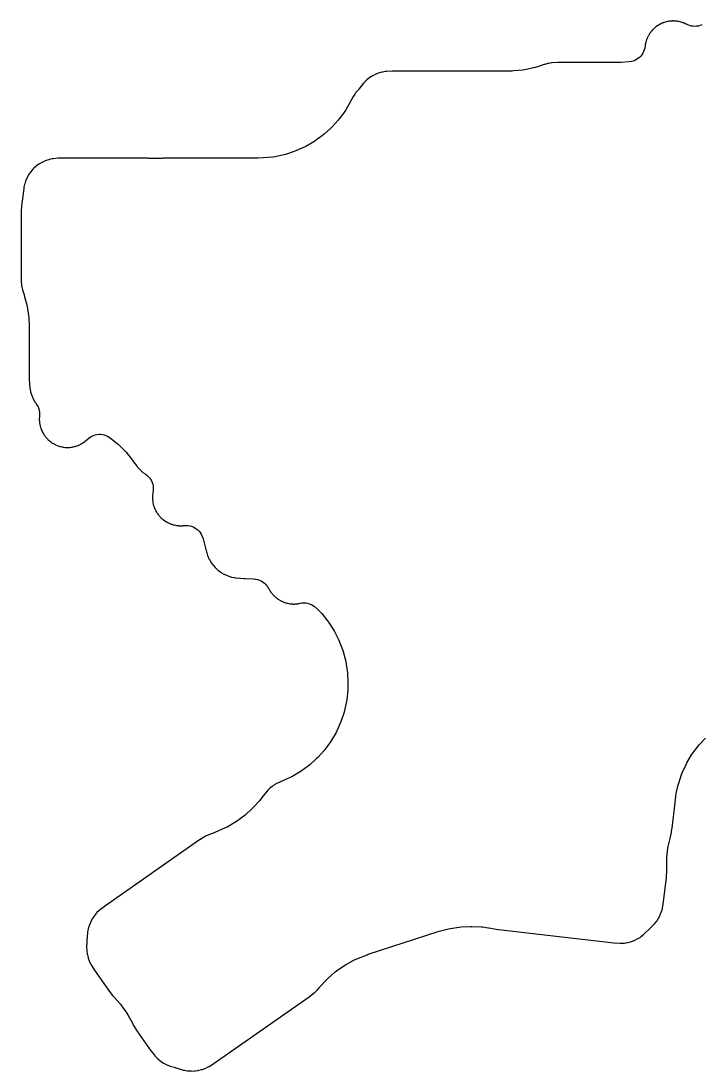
# Model space of a CAD drawing. Header units: metres. Extents: x -49 to 107, y -105 to 16.
# Drawn here: x -49.4 to 28.8, y -104.9 to 15.8 of the extents above; entities that cross this region are included whole.
import ezdxf

# ---------------------------------------------------------------- set-up
doc = ezdxf.new("R2010")
doc.units = ezdxf.units.M

msp = doc.modelspace()

# ---------------------------------------------------------------- linework, layer by layer
for p, q in [((24.9768, 15.7176), (24.8228, 15.6849)), ((25.0281, 15.7271), (24.9768, 15.7176)), ((25.1058, 15.7394), (25.0281, 15.7271)), ((25.1575, 15.7463), (25.1058, 15.7394)), ((25.3135, 15.7626), (25.1575, 15.7463)), ((25.3659, 15.7668), (25.3135, 15.7626)), ((25.444, 15.7709), (25.3659, 15.7668)), ((25.4965, 15.7722), (25.444, 15.7709)), ((25.6535, 15.7722), (25.4965, 15.7722)), ((25.706, 15.7709), (25.6535, 15.7722)), ((25.7841, 15.7668), (25.706, 15.7709)), ((25.8365, 15.7626), (25.7841, 15.7668)), ((25.9925, 15.7463), (25.8365, 15.7626)), ((26.0442, 15.7394), (25.9925, 15.7463)), ((26.1217, 15.7272), (26.0442, 15.7394)), ((26.1734, 15.7176), (26.1217, 15.7272)), ((26.3272, 15.6849), (26.1734, 15.7176)), ((22.9941, 14.4972), (22.9019, 14.3703)), ((23.0257, 14.5385), (22.9941, 14.4972)), ((23.0753, 14.5997), (23.0257, 14.5385)), ((23.1093, 14.6395), (23.0753, 14.5997)), ((23.2146, 14.7564), (23.1093, 14.6395)), ((23.2503, 14.7941), (23.2146, 14.7564)), ((23.3061, 14.8498), (23.2503, 14.7941)), ((23.3439, 14.8857), (23.3061, 14.8498)), ((23.4606, 14.9908), (23.3439, 14.8857)), ((23.4998, 15.0243), (23.4606, 14.9908)), ((23.5613, 15.0741), (23.4998, 15.0243)), ((23.6025, 15.1057), (23.5613, 15.0741)), ((23.7296, 15.1981), (23.6025, 15.1057)), ((23.7733, 15.2281), (23.7296, 15.1981)), ((23.8389, 15.2707), (23.7733, 15.2281)), ((23.8835, 15.298), (23.8389, 15.2707)), ((24.0193, 15.3764), (23.8835, 15.298)), ((24.0652, 15.4014), (24.0193, 15.3764)), ((24.1353, 15.4371), (24.0652, 15.4014)), ((24.1824, 15.4596), (24.1353, 15.4371)), ((24.3259, 15.5234), (24.1824, 15.4596)), ((24.3745, 15.5436), (24.3259, 15.5234)), ((24.4478, 15.5717), (24.3745, 15.5436)), ((24.4971, 15.5891), (24.4478, 15.5717)), ((24.6461, 15.6375), (24.4971, 15.5891)), ((24.6961, 15.6524), (24.6461, 15.6375)), ((24.7724, 15.6728), (24.6961, 15.6524)), ((24.8228, 15.6849), (24.7724, 15.6728)), ((26.3778, 15.6728), (26.3272, 15.6849)), ((26.4538, 15.6524), (26.3778, 15.6728)), ((26.5042, 15.6375), (26.4538, 15.6524)), ((26.6527, 15.5892), (26.5042, 15.6375)), ((26.7024, 15.5716), (26.6527, 15.5892)), ((26.7753, 15.5436), (26.7024, 15.5716)), ((26.8238, 15.5235), (26.7753, 15.5436)), ((26.9677, 15.4595), (26.8238, 15.5235)), ((27.0146, 15.4371), (26.9677, 15.4595)), ((27.0847, 15.4014), (27.0146, 15.4371)), ((27.1029, 15.3915), (27.0847, 15.4014)), ((27.2437, 15.3221), (27.1029, 15.3915)), ((27.4392, 15.2471), (27.2437, 15.3221)), ((27.6414, 15.1929), (27.4392, 15.2471)), ((27.8482, 15.1602), (27.6414, 15.1929)), ((28.0572, 15.1492), (27.8482, 15.1602)), ((28.2663, 15.1602), (28.0572, 15.1492)), ((28.4731, 15.1929), (28.2663, 15.1602)), ((28.6753, 15.2471), (28.4731, 15.1929)), ((28.8707, 15.3222), (28.6753, 15.2471)), ((22.4272, 13.3278), (22.415, 13.2769)), ((22.4474, 13.4032), (22.4272, 13.3278)), ((22.4625, 13.4541), (22.4474, 13.4032)), ((22.5109, 13.603), (22.4625, 13.4541)), ((22.5285, 13.6527), (22.5109, 13.603)), ((22.5565, 13.7255), (22.5285, 13.6527)), ((22.5766, 13.7742), (22.5565, 13.7255)), ((22.6405, 13.9178), (22.5766, 13.7742)), ((22.6628, 13.9644), (22.6405, 13.9178)), ((22.6985, 14.0345), (22.6628, 13.9644)), ((22.7237, 14.0809), (22.6985, 14.0345)), ((22.8019, 14.2163), (22.7237, 14.0809)), ((22.8296, 14.2616), (22.8019, 14.2163)), ((22.872, 14.3268), (22.8296, 14.2616)), ((22.9019, 14.3703), (22.872, 14.3268)), ((22.0885, 12.0733), (21.9745, 11.8977)), ((22.1835, 12.2598), (22.0885, 12.0733)), ((22.2586, 12.4552), (22.1835, 12.2598)), ((22.3127, 12.6575), (22.2586, 12.4552)), ((22.3455, 12.8642), (22.3127, 12.6575)), ((22.3537, 12.9427), (22.3455, 12.8642)), ((22.3606, 12.9946), (22.3537, 12.9427)), ((22.3728, 13.072), (22.3606, 12.9946)), ((22.3824, 13.1236), (22.3728, 13.072)), ((22.415, 13.2769), (22.3824, 13.1236)), ((11.1712, 10.8829), (10.8216, 10.7893)), ((11.2735, 10.9047), (11.1712, 10.8829)), ((11.5819, 10.9535), (11.2735, 10.9047)), ((11.6859, 10.9645), (11.5819, 10.9535)), ((12.3378, 10.9986), (11.6859, 10.9645)), ((12.3904, 11), (12.3378, 10.9986)), ((19.425, 11), (12.3904, 11)), ((19.5819, 11.0062), (19.425, 11)), ((20.5134, 11.0795), (19.5819, 11.0062)), ((20.7723, 11.117), (20.5134, 11.0795)), ((20.9745, 11.1712), (20.7723, 11.117)), ((21.1699, 11.2462), (20.9745, 11.1712)), ((21.3564, 11.3412), (21.1699, 11.2462)), ((21.532, 11.4553), (21.3564, 11.3412)), ((21.6947, 11.587), (21.532, 11.4553)), ((21.8427, 11.735), (21.6947, 11.587)), ((21.9745, 11.8977), (21.8427, 11.735)), ((-8.57137, 9.6579), (-8.66689, 9.61537)), ((-8.27983, 9.76981), (-8.57137, 9.6579)), ((-8.18025, 9.80215), (-8.27983, 9.76981)), ((-7.8788, 9.88293), (-8.18025, 9.80215)), ((-7.77647, 9.90468), (-7.8788, 9.88293)), ((-7.46808, 9.95352), (-7.77647, 9.90468)), ((-7.36409, 9.96446), (-7.46808, 9.95352)), ((-6.71223, 9.99861), (-7.36409, 9.96446)), ((-6.65958, 10), (-6.71223, 9.99861)), ((6.51451, 10), (-6.65958, 10)), ((6.56686, 10.0007), (6.51451, 10)), ((7.09012, 10.0144), (6.56686, 10.0007)), ((7.24684, 10.0247), (7.09012, 10.0144)), ((8.31364, 10.1368), (7.24684, 10.0247)), ((8.52039, 10.1695), (8.31364, 10.1368)), ((9.5441, 10.3871), (8.52039, 10.1695)), ((9.74631, 10.4413), (9.5441, 10.3871)), ((10.7714, 10.7744), (9.74631, 10.4413)), ((10.8216, 10.7893), (10.7714, 10.7744)), ((-9.99335, 8.62474), (-10.5563, 7.92958)), ((-9.9232, 8.70265), (-9.99335, 8.62474)), ((-9.70256, 8.92329), (-9.9232, 8.70265)), ((-9.62491, 8.99323), (-9.70256, 8.92329)), ((-9.38216, 9.18979), (-9.62491, 8.99323)), ((-9.29756, 9.25125), (-9.38216, 9.18979)), ((-9.03581, 9.42122), (-9.29756, 9.25125)), ((-8.94502, 9.47365), (-9.03581, 9.42122)), ((-8.66689, 9.61537), (-8.94502, 9.47365)), ((-11.0512, 7.29767), (-11.2214, 7.0356)), ((-10.9899, 7.38208), (-11.0512, 7.29767)), ((-10.6912, 7.75084), (-10.9899, 7.38208)), ((-10.6274, 7.83405), (-10.6912, 7.75084)), ((-10.5879, 7.88834), (-10.6274, 7.83405)), ((-10.5563, 7.92958), (-10.5879, 7.88834)), ((-11.5, 6.50671), (-12.0495, 5.55505)), ((-11.4501, 6.59869), (-11.5, 6.50671)), ((-11.2736, 6.94516), (-11.4501, 6.59869)), ((-11.2214, 7.0356), (-11.2736, 6.94516)), ((-12.1635, 5.37944), (-12.7786, 4.53285)), ((-12.0495, 5.55505), (-12.1635, 5.37944)), ((-12.9104, 4.37019), (-13.6106, 3.59256)), ((-12.7786, 4.53285), (-12.9104, 4.37019)), ((-14.699, 2.6125), (-15.5455, 1.99753)), ((-14.5363, 2.74428), (-14.699, 2.6125)), ((-13.7586, 3.44455), (-14.5363, 2.74428)), ((-13.6106, 3.59256), (-13.7586, 3.44455)), ((-16.8139, 1.26526), (-17.7699, 0.8396)), ((-16.6273, 1.36029), (-16.8139, 1.26526)), ((-15.7211, 1.88351), (-16.6273, 1.36029)), ((-15.5455, 1.99753), (-15.7211, 1.88351)), ((-44.6678, 0), (-44.6947, -0.00035)), ((-35.332, 0), (-44.6678, 0)), ((-35.3052, -0.00035), (-35.332, 0)), ((-32.4677, 0), (-32.4947, -0.00035)), ((-22.2445, 0), (-32.4677, 0)), ((-22.0876, 0.00616), (-22.2445, 0)), ((-20.4195, 0.13744), (-22.0876, 0.00616)), ((-20.1606, 0.17497), (-20.4195, 0.13744)), ((-19.1627, 0.38707), (-20.1606, 0.17497)), ((-18.9605, 0.44125), (-19.1627, 0.38707)), ((-17.9654, 0.76459), (-18.9605, 0.44125)), ((-17.7699, 0.8396), (-17.9654, 0.76459)), ((-47.8649, -1.16125), (-47.9388, -1.2352)), ((-47.6329, -0.95236), (-47.8649, -1.16125)), ((-47.5516, -0.88654), (-47.6329, -0.95236)), ((-47.299, -0.70302), (-47.5516, -0.88654)), ((-47.2113, -0.64607), (-47.299, -0.70302)), ((-46.9409, -0.48993), (-47.2113, -0.64607)), ((-46.8475, -0.44235), (-46.9409, -0.48993)), ((-46.5625, -0.31548), (-46.8475, -0.44235)), ((-46.4649, -0.278), (-46.5625, -0.31548)), ((-46.1679, -0.18147), (-46.4649, -0.278)), ((-46.0669, -0.1544), (-46.1679, -0.18147)), ((-45.7611, -0.0894), (-46.0669, -0.1544)), ((-45.6582, -0.0731), (-45.7611, -0.0894)), ((-45.0955, -0.01395), (-45.6582, -0.0731)), ((-45.0169, -0.00879), (-45.0955, -0.01395)), ((-44.6947, -0.00035), (-45.0169, -0.00879)), ((-34.8095, -0.01334), (-35.3052, -0.00035)), ((-34.7827, -0.01439), (-34.8095, -0.01334)), ((-34.6581, -0.0209), (-34.7827, -0.01439)), ((-34.606, -0.02295), (-34.6581, -0.0209)), ((-34.0308, -0.03801), (-34.606, -0.02295)), ((-33.9784, -0.0387), (-34.0308, -0.03801)), ((-33.8219, -0.0387), (-33.9784, -0.0387)), ((-33.7696, -0.03801), (-33.8219, -0.0387)), ((-33.1941, -0.02295), (-33.7696, -0.03801)), ((-33.1416, -0.02089), (-33.1941, -0.02295)), ((-33.0176, -0.01439), (-33.1416, -0.02089)), ((-32.9909, -0.01334), (-33.0176, -0.01439)), ((-32.4947, -0.00035), (-32.9909, -0.01334)), ((-48.6577, -2.25262), (-48.7846, -2.53766)), ((-48.6101, -2.15923), (-48.6577, -2.25262)), ((-48.454, -1.88885), (-48.6101, -2.15923)), ((-48.3971, -1.80116), (-48.454, -1.88885)), ((-48.2135, -1.54851), (-48.3971, -1.80116)), ((-48.1478, -1.46738), (-48.2135, -1.54851)), ((-47.9388, -1.2352), (-48.1478, -1.46738)), ((-49.0269, -3.44203), (-49.0656, -3.80952)), ((-49.0106, -3.33905), (-49.0269, -3.44203)), ((-48.9456, -3.03317), (-49.0106, -3.33905)), ((-48.9186, -2.93228), (-48.9456, -3.03317)), ((-48.8222, -2.6355), (-48.9186, -2.93228)), ((-48.7846, -2.53766), (-48.8222, -2.6355)), ((-49.1237, -4.27162), (-49.2285, -4.99472)), ((-49.114, -4.19377), (-49.1237, -4.27162)), ((-49.0976, -4.03854), (-49.114, -4.19377)), ((-49.0908, -3.98642), (-49.0976, -4.03854)), ((-49.0792, -3.9133), (-49.0908, -3.98642)), ((-49.0656, -3.80952), (-49.0792, -3.9133)), ((-49.3359, -5.99693), (-49.341, -6.07507)), ((-49.2407, -5.0916), (-49.3359, -5.99693)), ((-49.2318, -5.02417), (-49.2407, -5.0916)), ((-49.2285, -4.99472), (-49.2318, -5.02417)), ((-49.3496, -6.40552), (-49.35, -6.43227)), ((-49.35, -6.43227), (-49.35, -13.6674)), ((-49.341, -6.07507), (-49.3496, -6.40552)), ((-49.35, -13.6674), (-49.3496, -13.6944)), ((-49.3496, -13.6944), (-49.341, -14.0234)), ((-49.341, -14.0234), (-49.3359, -14.1021)), ((-49.3359, -14.1021), (-49.2764, -14.6679)), ((-49.2764, -14.6679), (-49.26, -14.7716)), ((-49.26, -14.7716), (-49.1952, -15.0766)), ((-49.1952, -15.0766), (-49.1681, -15.1778)), ((-49.1681, -15.1778), (-49.0035, -15.6844)), ((-49.0035, -15.6844), (-48.9737, -15.7848)), ((-48.9737, -15.7848), (-48.6893, -16.8461)), ((-48.6893, -16.8461), (-48.6458, -17.0509)), ((-48.6458, -17.0509), (-48.4821, -18.0846)), ((-48.4821, -18.0846), (-48.4602, -18.2928)), ((-48.4602, -18.2928), (-48.4027, -19.3899)), ((-48.4027, -19.3899), (-48.4, -19.4946)), ((-48.4, -19.4946), (-48.4, -25.4678)), ((-48.4, -25.4678), (-48.3996, -25.4947)), ((-48.3996, -25.4947), (-48.3912, -25.8169)), ((-48.3912, -25.8169), (-48.386, -25.8955)), ((-48.386, -25.8955), (-48.3269, -26.4582)), ((-48.3269, -26.4582), (-48.3106, -26.5611)), ((-48.3106, -26.5611), (-48.2456, -26.8669)), ((-48.2456, -26.8669), (-48.2185, -26.9679)), ((-48.2185, -26.9679), (-48.122, -27.2649)), ((-48.122, -27.2649), (-48.0845, -27.3625)), ((-48.0845, -27.3625), (-47.9576, -27.6475)), ((-47.9576, -27.6475), (-47.91, -27.7409)), ((-47.91, -27.7409), (-47.7539, -28.0113)), ((-47.7539, -28.0113), (-47.697, -28.099)), ((-47.697, -28.099), (-47.5965, -28.2373)), ((-47.5965, -28.2373), (-47.4824, -28.4129)), ((-47.4824, -28.4129), (-47.3874, -28.5994)), ((-47.3874, -28.5994), (-47.3123, -28.7948)), ((-47.3123, -28.7948), (-47.2582, -28.9971)), ((-47.2582, -28.9971), (-47.2254, -29.2038)), ((-47.2459, -29.869), (-47.2473, -29.9215)), ((-47.2473, -29.9215), (-47.2473, -30.0785)), ((-47.2473, -30.0785), (-47.2459, -30.131)), ((-47.2418, -29.7907), (-47.2459, -29.869)), ((-47.2459, -30.131), (-47.2418, -30.2095)), ((-47.2377, -29.7388), (-47.2418, -29.7907)), ((-47.2254, -29.622), (-47.2377, -29.7388)), ((-47.2254, -29.2038), (-47.2144, -29.4129)), ((-47.2144, -29.4129), (-47.2254, -29.622)), ((-47.2418, -30.2095), (-47.2377, -30.2614)), ((-47.2377, -30.2614), (-47.2213, -30.4174)), ((-47.2213, -30.4174), (-47.2144, -30.4696)), ((-47.2144, -30.4696), (-47.2021, -30.5469)), ((-47.2021, -30.5469), (-47.1926, -30.5985)), ((-47.1926, -30.5985), (-47.16, -30.7518)), ((-47.16, -30.7518), (-47.1477, -30.803)), ((-47.1477, -30.803), (-47.1275, -30.8785)), ((-47.1275, -30.8785), (-47.1125, -30.9288)), ((-47.1125, -30.9288), (-47.0642, -31.0778)), ((-47.0642, -31.0778), (-47.0464, -31.1278)), ((-47.0464, -31.1278), (-47.0185, -31.2007)), ((-47.0185, -31.2007), (-46.9984, -31.2491)), ((-46.9984, -31.2491), (-46.9347, -31.3923)), ((-46.9347, -31.3923), (-46.9121, -31.4397)), ((-46.9121, -31.4397), (-46.8763, -31.5098)), ((-46.8763, -31.5098), (-46.8515, -31.5555)), ((-46.8515, -31.5555), (-46.773, -31.6915)), ((-46.773, -31.6915), (-46.7455, -31.7364)), ((-46.7455, -31.7364), (-46.7029, -31.802)), ((-46.7029, -31.802), (-46.6731, -31.8453)), ((-46.6731, -31.8453), (-46.5809, -31.9722)), ((-46.5809, -31.9722), (-46.5492, -32.0135)), ((-46.5492, -32.0135), (-46.4997, -32.0747)), ((-46.4997, -32.0747), (-46.4658, -32.1144)), ((-46.4658, -32.1144), (-46.3605, -32.2314)), ((-46.3605, -32.2314), (-46.3248, -32.269)), ((-46.3248, -32.269), (-46.269, -32.3248)), ((-46.269, -32.3248), (-46.2314, -32.3605)), ((-46.2314, -32.3605), (-46.1144, -32.4658)), ((-46.1144, -32.4658), (-46.0747, -32.4997)), ((-46.0747, -32.4997), (-46.0135, -32.5492)), ((-46.0135, -32.5492), (-45.9722, -32.5809)), ((-45.9722, -32.5809), (-45.8453, -32.6731)), ((-42.1548, -32.6732), (-42.028, -32.5811)), ((-42.028, -32.5811), (-41.9864, -32.5491)), ((-41.9864, -32.5491), (-41.9253, -32.4997)), ((-41.9253, -32.4997), (-41.8856, -32.4658)), ((-41.8856, -32.4658), (-41.7686, -32.3605)), ((-41.7686, -32.3605), (-41.731, -32.3248)), ((-41.731, -32.3248), (-41.7258, -32.3196)), ((-41.7258, -32.3196), (-41.7204, -32.3147)), ((-41.7204, -32.3147), (-41.7119, -32.3066)), ((-41.7119, -32.3066), (-41.7117, -32.3069)), ((-41.7117, -32.3069), (-41.5702, -32.1795)), ((-41.5702, -32.1795), (-41.4009, -32.0565)), ((-41.4009, -32.0565), (-41.2196, -31.9518)), ((-41.2196, -31.9518), (-41.0283, -31.8667)), ((-41.0283, -31.8667), (-40.8292, -31.802)), ((-40.8292, -31.802), (-40.6245, -31.7584)), ((-40.6245, -31.7584), (-40.4163, -31.7366)), ((-40.4163, -31.7366), (-40.2069, -31.7366)), ((-40.2069, -31.7366), (-39.9987, -31.7584)), ((-39.9987, -31.7584), (-39.794, -31.802)), ((-39.794, -31.802), (-39.5949, -31.8667)), ((-39.5949, -31.8667), (-39.4036, -31.9518)), ((-39.4036, -31.9518), (-39.2223, -32.0565)), ((-39.2223, -32.0565), (-39.053, -32.1795)), ((-39.053, -32.1795), (-38.3221, -32.7713)), ((-45.8453, -32.6731), (-45.8018, -32.703)), ((-45.8018, -32.703), (-45.7364, -32.7455)), ((-45.7364, -32.7455), (-45.6915, -32.773)), ((-45.6915, -32.773), (-45.5555, -32.8515)), ((-45.5555, -32.8515), (-45.5098, -32.8763)), ((-45.5098, -32.8763), (-45.4397, -32.9121)), ((-45.4397, -32.9121), (-45.3923, -32.9347)), ((-45.3923, -32.9347), (-45.2491, -32.9984)), ((-45.2491, -32.9984), (-45.2007, -33.0185)), ((-45.2007, -33.0185), (-45.1278, -33.0464)), ((-45.1278, -33.0464), (-45.0778, -33.0642)), ((-45.0778, -33.0642), (-44.9288, -33.1125)), ((-44.9288, -33.1125), (-44.8785, -33.1275)), ((-44.8785, -33.1275), (-44.803, -33.1477)), ((-44.803, -33.1477), (-44.7518, -33.16)), ((-44.7518, -33.16), (-44.5985, -33.1926)), ((-44.5985, -33.1926), (-44.5469, -33.2021)), ((-44.5469, -33.2021), (-44.4696, -33.2144)), ((-44.4696, -33.2144), (-44.4174, -33.2213)), ((-44.4174, -33.2213), (-44.2614, -33.2377)), ((-44.2614, -33.2377), (-44.2093, -33.2418)), ((-44.2093, -33.2418), (-44.131, -33.2459)), ((-44.131, -33.2459), (-44.0785, -33.2473)), ((-44.0785, -33.2473), (-43.9215, -33.2473)), ((-43.9215, -33.2473), (-43.869, -33.2459)), ((-43.869, -33.2459), (-43.7907, -33.2418)), ((-43.7907, -33.2418), (-43.7385, -33.2377)), ((-43.7385, -33.2377), (-43.5824, -33.2212)), ((-43.5824, -33.2212), (-43.5306, -33.2144)), ((-43.5306, -33.2144), (-43.4531, -33.2021)), ((-43.4531, -33.2021), (-43.4015, -33.1926)), ((-43.4015, -33.1926), (-43.2482, -33.16)), ((-43.2482, -33.16), (-43.197, -33.1477)), ((-43.197, -33.1477), (-43.1215, -33.1275)), ((-43.1215, -33.1275), (-43.0711, -33.1125)), ((-43.0711, -33.1125), (-42.9222, -33.0642)), ((-42.9222, -33.0642), (-42.8721, -33.0464)), ((-42.8721, -33.0464), (-42.7995, -33.0185)), ((-42.7995, -33.0185), (-42.7508, -32.9984)), ((-42.7508, -32.9984), (-42.6072, -32.9344)), ((-42.6072, -32.9344), (-42.5606, -32.9122)), ((-42.5606, -32.9122), (-42.4902, -32.8763)), ((-42.4902, -32.8763), (-42.4443, -32.8514)), ((-42.4443, -32.8514), (-42.3085, -32.773)), ((-42.3085, -32.773), (-42.2639, -32.7457)), ((-42.2639, -32.7457), (-42.198, -32.7029)), ((-42.198, -32.7029), (-42.1548, -32.6732)), ((-38.3221, -32.7713), (-38.1665, -32.9114)), ((-38.1665, -32.9114), (-37.4265, -33.6514)), ((-37.4265, -33.6514), (-37.2865, -33.8069)), ((-37.2865, -33.8069), (-36.5953, -34.6604)), ((-36.5953, -34.6604), (-36.5315, -34.7435)), ((-36.5315, -34.7435), (-36.0164, -35.4524)), ((-36.0164, -35.4524), (-35.9505, -35.5338)), ((-35.9505, -35.5338), (-35.7418, -35.7656)), ((-35.7418, -35.7656), (-35.6677, -35.8397)), ((-35.6677, -35.8397), (-35.4355, -36.0487)), ((-35.4355, -36.0487), (-35.3543, -36.1145)), ((-35.3543, -36.1145), (-35.1019, -36.2978)), ((-35.1019, -36.2978), (-35.0629, -36.3232)), ((-35.0629, -36.3232), (-34.8935, -36.4462)), ((-34.8935, -36.4462), (-34.7379, -36.5863)), ((-34.7379, -36.5863), (-34.5978, -36.7418)), ((-34.5978, -36.7418), (-34.4748, -36.9112)), ((-34.4748, -36.9112), (-34.3701, -37.0925)), ((-34.3701, -37.0925), (-34.2849, -37.2837)), ((-34.2849, -37.2837), (-34.2202, -37.4828)), ((-34.2212, -38.5824), (-34.2377, -38.7385)), ((-34.2144, -38.5306), (-34.2212, -38.5824)), ((-34.2202, -37.4828), (-34.1767, -37.6876)), ((-34.2021, -38.4531), (-34.2144, -38.5306)), ((-34.1878, -38.3757), (-34.2021, -38.4531)), ((-34.1766, -38.3133), (-34.1882, -38.3757)), ((-34.1882, -38.3757), (-34.1878, -38.3757)), ((-34.1767, -37.6876), (-34.1548, -37.8958)), ((-34.1548, -38.1051), (-34.1766, -38.3133)), ((-34.1548, -37.8958), (-34.1548, -38.1051)), ((-34.2459, -38.869), (-34.2473, -38.9215)), ((-34.2473, -38.9215), (-34.2473, -39.0785)), ((-34.2473, -39.0785), (-34.2459, -39.131)), ((-34.2418, -38.7907), (-34.2459, -38.869)), ((-34.2459, -39.131), (-34.2418, -39.2095)), ((-34.2377, -38.7385), (-34.2418, -38.7907)), ((-34.2418, -39.2095), (-34.2377, -39.2614)), ((-34.2377, -39.2614), (-34.2213, -39.4174)), ((-34.2213, -39.4174), (-34.2144, -39.4696)), ((-34.2144, -39.4696), (-34.2021, -39.5469)), ((-34.2021, -39.5469), (-34.1926, -39.5985)), ((-34.1926, -39.5985), (-34.16, -39.7518)), ((-34.16, -39.7518), (-34.1477, -39.803)), ((-34.1477, -39.803), (-34.1275, -39.8785)), ((-34.1275, -39.8785), (-34.1125, -39.9288)), ((-34.1125, -39.9288), (-34.0642, -40.0778)), ((-34.0642, -40.0778), (-34.0464, -40.1278)), ((-34.0464, -40.1278), (-34.0185, -40.2007)), ((-34.0185, -40.2007), (-33.9984, -40.2491)), ((-33.9984, -40.2491), (-33.9347, -40.3923)), ((-33.9347, -40.3923), (-33.9121, -40.4397)), ((-33.9121, -40.4397), (-33.8763, -40.5098)), ((-33.8763, -40.5098), (-33.8515, -40.5555)), ((-33.8515, -40.5555), (-33.773, -40.6915)), ((-33.773, -40.6915), (-33.7455, -40.7364)), ((-33.7455, -40.7364), (-33.703, -40.8018)), ((-33.703, -40.8018), (-33.6731, -40.8453)), ((-33.6731, -40.8453), (-33.5809, -40.9722)), ((-33.5809, -40.9722), (-33.5492, -41.0135)), ((-33.5492, -41.0135), (-33.4997, -41.0747)), ((-33.4997, -41.0747), (-33.4658, -41.1144)), ((-33.4658, -41.1144), (-33.3605, -41.2314)), ((-33.3605, -41.2314), (-33.3248, -41.269)), ((-33.3248, -41.269), (-33.269, -41.3248)), ((-33.269, -41.3248), (-33.2314, -41.3605)), ((-33.2314, -41.3605), (-33.1144, -41.4658)), ((-33.1144, -41.4658), (-33.0747, -41.4997)), ((-33.0747, -41.4997), (-33.0135, -41.5492)), ((-33.0135, -41.5492), (-32.9722, -41.5809)), ((-32.9722, -41.5809), (-32.8453, -41.6731)), ((-32.8453, -41.6731), (-32.8018, -41.703)), ((-32.8018, -41.703), (-32.7364, -41.7455)), ((-32.7364, -41.7455), (-32.6915, -41.773)), ((-32.6915, -41.773), (-32.5555, -41.8515)), ((-32.5555, -41.8515), (-32.5098, -41.8763)), ((-32.5098, -41.8763), (-32.4397, -41.9121)), ((-32.4397, -41.9121), (-32.3923, -41.9347)), ((-32.3923, -41.9347), (-32.2491, -41.9984)), ((-32.2491, -41.9984), (-32.2007, -42.0185)), ((-32.2007, -42.0185), (-32.1278, -42.0464)), ((-32.1278, -42.0464), (-32.0778, -42.0642)), ((-32.0778, -42.0642), (-31.9288, -42.1125)), ((-31.9288, -42.1125), (-31.8785, -42.1275)), ((-31.8785, -42.1275), (-31.803, -42.1477)), ((-31.803, -42.1477), (-31.7518, -42.16)), ((-31.7518, -42.16), (-31.5985, -42.1926)), ((-31.5985, -42.1926), (-31.5469, -42.2021)), ((-31.5469, -42.2021), (-31.4696, -42.2144)), ((-31.4696, -42.2144), (-31.4174, -42.2213)), ((-31.4174, -42.2213), (-31.2614, -42.2377)), ((-31.2614, -42.2377), (-31.2093, -42.2418)), ((-31.2093, -42.2418), (-31.131, -42.2459)), ((-30.869, -42.2459), (-30.7907, -42.2418)), ((-30.7907, -42.2418), (-30.739, -42.2377)), ((-30.739, -42.2377), (-30.5946, -42.2225)), ((-30.5946, -42.2225), (-30.3856, -42.2116)), ((-30.3856, -42.2116), (-30.1765, -42.2225)), ((-30.1765, -42.2225), (-29.9697, -42.2553)), ((-31.131, -42.2459), (-31.0785, -42.2473)), ((-31.0785, -42.2473), (-30.9215, -42.2473)), ((-30.9215, -42.2473), (-30.869, -42.2459)), ((-29.9697, -42.2553), (-29.7675, -42.3094)), ((-29.7675, -42.3094), (-29.5721, -42.3845)), ((-29.5721, -42.3845), (-29.3855, -42.4795)), ((-29.3855, -42.4795), (-29.21, -42.5935)), ((-29.21, -42.5935), (-29.0473, -42.7253)), ((-29.0473, -42.7253), (-28.8992, -42.8733)), ((-28.8992, -42.8733), (-28.7675, -43.036)), ((-28.7675, -43.036), (-28.6535, -43.2115)), ((-28.6535, -43.2115), (-28.5184, -43.4947)), ((-28.5184, -43.4947), (-28.4915, -43.5649)), ((-28.4915, -43.5649), (-28.4267, -43.7641)), ((-28.4267, -43.7641), (-28.1421, -44.8261)), ((-28.1421, -44.8261), (-28.1176, -44.928)), ((-28.1176, -44.928), (-28.0457, -45.2666)), ((-28.0457, -45.2666), (-28.0185, -45.3679)), ((-28.0185, -45.3679), (-27.922, -45.6648)), ((-27.922, -45.6648), (-27.8845, -45.7626)), ((-27.8845, -45.7626), (-27.7576, -46.0475)), ((-27.7576, -46.0475), (-27.7101, -46.1409)), ((-27.7101, -46.1409), (-27.5539, -46.4113)), ((-27.5539, -46.4113), (-27.497, -46.499)), ((-27.497, -46.499), (-27.3135, -46.7516)), ((-27.3135, -46.7516), (-27.2476, -46.8329)), ((-27.2476, -46.8329), (-27.0387, -47.0648)), ((-27.0387, -47.0648), (-26.9648, -47.1388)), ((-26.9648, -47.1388), (-26.7326, -47.3478)), ((-26.7326, -47.3478), (-26.6515, -47.4135)), ((-26.6515, -47.4135), (-26.3988, -47.5971)), ((-26.3988, -47.5971), (-26.3111, -47.654)), ((-26.3111, -47.654), (-26.0408, -47.8101)), ((-26.0408, -47.8101), (-25.9474, -47.8577)), ((-25.9474, -47.8577), (-25.6623, -47.9846)), ((-25.6623, -47.9846), (-25.5645, -48.0222)), ((-25.5645, -48.0222), (-25.2677, -48.1186)), ((-25.2677, -48.1186), (-25.1668, -48.1456)), ((-25.1668, -48.1456), (-24.8608, -48.2106)), ((-24.8608, -48.2106), (-24.7578, -48.227)), ((-24.7578, -48.227), (-24.1954, -48.2861)), ((-24.1954, -48.2861), (-24.1174, -48.2912)), ((-24.1174, -48.2912), (-23.729, -48.3014)), ((-23.729, -48.3014), (-23.5991, -48.309)), ((-23.5991, -48.309), (-23.5851, -48.3103)), ((-23.5851, -48.3103), (-22.632, -48.3602)), ((-22.632, -48.3602), (-22.4233, -48.3822)), ((-22.4233, -48.3822), (-22.3715, -48.3904)), ((-22.3715, -48.3904), (-22.1668, -48.434)), ((-22.1668, -48.434), (-21.9677, -48.4987)), ((-21.9677, -48.4987), (-21.7765, -48.5839)), ((-21.7765, -48.5839), (-21.5952, -48.6886)), ((-21.5952, -48.6886), (-21.4259, -48.8117)), ((-21.4259, -48.8117), (-21.2703, -48.9519)), ((-21.2703, -48.9519), (-21.1303, -49.1075)), ((-21.1303, -49.1075), (-21.0073, -49.2769)), ((-21.0073, -49.2769), (-20.9029, -49.4577)), ((-20.9029, -49.4577), (-20.8764, -49.5096)), ((-20.8764, -49.5096), (-20.8515, -49.5555)), ((-20.8515, -49.5555), (-20.773, -49.6915)), ((-20.773, -49.6915), (-20.7455, -49.7364)), ((-20.7455, -49.7364), (-20.703, -49.8018)), ((-20.703, -49.8018), (-20.6731, -49.8453)), ((-20.6731, -49.8453), (-20.5809, -49.9722)), ((-20.5809, -49.9722), (-20.5492, -50.0135)), ((-20.5492, -50.0135), (-20.4997, -50.0747)), ((-20.4997, -50.0747), (-20.4658, -50.1144)), ((-20.4658, -50.1144), (-20.3605, -50.2314)), ((-20.3605, -50.2314), (-20.3248, -50.269)), ((-20.3248, -50.269), (-20.269, -50.3248)), ((-20.269, -50.3248), (-20.2314, -50.3605)), ((-20.2314, -50.3605), (-20.1144, -50.4658)), ((-20.1144, -50.4658), (-20.0747, -50.4997)), ((-20.0747, -50.4997), (-20.0135, -50.5492)), ((-20.0135, -50.5492), (-19.9722, -50.5809)), ((-19.9722, -50.5809), (-19.8453, -50.6731)), ((-19.8453, -50.6731), (-19.8018, -50.703)), ((-19.8018, -50.703), (-19.7364, -50.7455)), ((-19.7364, -50.7455), (-19.6915, -50.773)), ((-19.6915, -50.773), (-19.5554, -50.8516)), ((-19.5554, -50.8516), (-19.5098, -50.8763)), ((-19.5098, -50.8763), (-19.4397, -50.9121)), ((-19.4397, -50.9121), (-19.3923, -50.9347)), ((-19.3923, -50.9347), (-19.2491, -50.9984)), ((-19.2491, -50.9984), (-19.2007, -51.0185)), ((-19.2007, -51.0185), (-19.1278, -51.0464)), ((-19.1278, -51.0464), (-19.0778, -51.0642)), ((-19.0778, -51.0642), (-18.9288, -51.1125)), ((-18.9288, -51.1125), (-18.8785, -51.1275)), ((-18.8785, -51.1275), (-18.803, -51.1477)), ((-18.803, -51.1477), (-18.7518, -51.16)), ((-18.7518, -51.16), (-18.5985, -51.1926)), ((-18.5985, -51.1926), (-18.5469, -51.2021)), ((-18.5469, -51.2021), (-18.4696, -51.2144)), ((-18.4696, -51.2144), (-18.4174, -51.2213)), ((-18.4174, -51.2213), (-18.2614, -51.2377)), ((-18.2614, -51.2377), (-18.2093, -51.2418)), ((-18.2093, -51.2418), (-18.131, -51.2459)), ((-18.131, -51.2459), (-18.0785, -51.2473)), ((-18.0785, -51.2473), (-17.9215, -51.2473)), ((-17.9215, -51.2473), (-17.869, -51.2459)), ((-17.869, -51.2459), (-17.7907, -51.2418)), ((-17.7907, -51.2418), (-17.7385, -51.2377)), ((-17.7385, -51.2377), (-17.5824, -51.2212)), ((-17.5824, -51.2212), (-17.5306, -51.2144)), ((-17.5306, -51.2144), (-17.4531, -51.2021)), ((-17.4531, -51.2021), (-17.4012, -51.1925)), ((-17.4012, -51.1925), (-17.2598, -51.1625)), ((-17.2598, -51.1625), (-17.0531, -51.1297)), ((-17.0531, -51.1297), (-16.844, -51.1188)), ((-16.844, -51.1188), (-16.635, -51.1297)), ((-16.635, -51.1297), (-16.4282, -51.1625)), ((-16.4282, -51.1625), (-16.226, -51.2166)), ((-16.226, -51.2166), (-16.0305, -51.2917)), ((-16.0305, -51.2917), (-15.844, -51.3867)), ((-15.844, -51.3867), (-15.6684, -51.5007)), ((-15.6684, -51.5007), (-15.5058, -51.6324)), ((-15.5058, -51.6324), (-15.4298, -51.7045)), ((-15.4298, -51.7045), (-14.938, -52.1963)), ((-14.938, -52.1963), (-14.7979, -52.3519)), ((-14.7979, -52.3519), (-14.1394, -53.1651)), ((-14.1394, -53.1651), (-14.0163, -53.3345)), ((-14.0163, -53.3345), (-13.4464, -54.2121)), ((-13.4464, -54.2121), (-13.3418, -54.3934)), ((-13.3418, -54.3934), (-12.8667, -55.3258)), ((-12.8667, -55.3258), (-12.7815, -55.517)), ((-12.7815, -55.517), (-12.4066, -56.4938)), ((-12.4066, -56.4938), (-12.3419, -56.6929)), ((-12.3419, -56.6929), (-12.071, -57.7039)), ((-12.071, -57.7039), (-12.0275, -57.9087)), ((-12.0275, -57.9087), (-11.8638, -58.9421)), ((-11.8638, -58.9421), (-11.8419, -59.1503)), ((-11.8419, -59.1503), (-11.7858, -60.2215)), ((-11.7858, -60.2215), (-11.7837, -60.3784)), ((-11.8123, -61.1475), (-11.9272, -62.2406)), ((-11.8041, -61.0433), (-11.8123, -61.1475)), ((-11.7995, -60.9547), (-11.8041, -61.0433)), ((-11.7974, -60.9021), (-11.7995, -60.9547)), ((-11.7837, -60.3784), (-11.7974, -60.9021)), ((-11.96, -62.4473), (-12.1775, -63.4707)), ((-11.9272, -62.2406), (-11.96, -62.4473)), ((-12.2317, -63.6729), (-12.5551, -64.6683)), ((-12.1775, -63.4707), (-12.2317, -63.6729)), ((-12.6302, -64.8637), (-13.0558, -65.8197)), ((-12.5551, -64.6683), (-12.6302, -64.8637)), ((-13.1508, -66.0062), (-13.674, -66.9124)), ((-13.0558, -65.8197), (-13.1508, -66.0062)), ((-13.788, -67.0879), (-14.4031, -67.9345)), ((-13.674, -66.9124), (-13.788, -67.0879)), ((27.8068, -68.4257), (28.4306, -67.5857)), ((28.4306, -67.5857), (28.564, -67.4244)), ((28.564, -67.4244), (29.2723, -66.654)), ((-14.5349, -68.0972), (-15.2351, -68.8748)), ((-14.4031, -67.9345), (-14.5349, -68.0972)), ((27.1583, -69.501), (27.691, -68.6001)), ((27.691, -68.6001), (27.8068, -68.4257)), ((-16.3235, -69.8548), (-17.1702, -70.47)), ((-16.1608, -69.723), (-16.3235, -69.8548)), ((-15.3831, -69.0229), (-16.1608, -69.723)), ((-15.2351, -68.8748), (-15.3831, -69.0229)), ((26.6258, -70.6379), (27.0613, -69.6865)), ((27.0613, -69.6865), (27.1583, -69.501)), ((-18.4384, -71.2021), (-19.4422, -71.649)), ((-18.2519, -71.1071), (-18.4384, -71.2021)), ((-17.3457, -70.584), (-18.2519, -71.1071)), ((-17.1702, -70.47), (-17.3457, -70.584)), ((26.215, -71.8243), (26.5487, -70.8325)), ((26.5487, -70.8325), (26.6258, -70.6379)), ((-20.7454, -72.4125), (-20.823, -72.4824)), ((-20.5025, -72.2158), (-20.7454, -72.4125)), ((-20.4181, -72.1545), (-20.5025, -72.2158)), ((-20.1564, -71.9845), (-20.4181, -72.1545)), ((-20.0656, -71.9321), (-20.1564, -71.9845)), ((-19.7873, -71.7903), (-20.0656, -71.9321)), ((-19.6919, -71.7478), (-19.7873, -71.7903)), ((-19.5388, -71.689), (-19.6919, -71.7478)), ((-19.4422, -71.649), (-19.5388, -71.689)), ((25.9305, -73.0473), (26.1587, -72.026)), ((26.1587, -72.026), (26.215, -71.8243)), ((-21.5704, -73.3469), (-21.837, -73.7139)), ((-21.5384, -73.3053), (-21.5704, -73.3469)), ((-21.1139, -72.7811), (-21.5384, -73.3053)), ((-21.0438, -72.7032), (-21.1139, -72.7811)), ((-20.823, -72.4824), (-21.0438, -72.7032)), ((25.8272, -73.8454), (25.8956, -73.2537)), ((25.8956, -73.2537), (25.9305, -73.0473)), ((-22.817, -74.8022), (-23.5946, -75.5023)), ((-22.669, -74.6542), (-22.817, -74.8022)), ((-21.9688, -73.8765), (-22.669, -74.6542)), ((-21.837, -73.7139), (-21.9688, -73.8765)), ((25.4483, -77.0342), (25.7896, -74.0844)), ((25.7896, -74.0844), (25.8042, -73.9814)), ((25.8042, -73.9814), (25.8272, -73.8454)), ((-23.7573, -75.6341), (-24.604, -76.2492)), ((-23.5946, -75.5023), (-23.7573, -75.6341)), ((-25.8806, -76.984), (-27.0638, -77.4985)), ((-25.6781, -76.8819), (-25.8806, -76.984)), ((-24.7796, -76.3632), (-25.6781, -76.8819)), ((-24.604, -76.2492), (-24.7796, -76.3632)), ((25.332, -77.7305), (25.4408, -77.0869)), ((25.4408, -77.0869), (25.4483, -77.0342)), ((-28.8541, -78.3695), (-39.7644, -86.009)), ((-28.8105, -78.3407), (-28.8541, -78.3695)), ((-28.2565, -77.9945), (-28.8105, -78.3407)), ((-28.1653, -77.9439), (-28.2565, -77.9945)), ((-27.8843, -77.8069), (-28.1653, -77.9439)), ((-27.7884, -77.7662), (-27.8843, -77.8069)), ((-27.1772, -77.5437), (-27.7884, -77.7662)), ((-27.0638, -77.4985), (-27.1772, -77.5437)), ((25.0159, -79.1068), (25.2556, -78.0346)), ((25.2556, -78.0346), (25.2811, -77.9331)), ((25.2811, -77.9331), (25.3092, -77.8324)), ((25.3092, -77.8324), (25.332, -77.7305)), ((24.8607, -80.3526), (24.981, -79.3132)), ((24.981, -79.3132), (25.0159, -79.1068)), ((24.8361, -81.6605), (24.8476, -80.5616)), ((24.8476, -80.5616), (24.8607, -80.3526)), ((24.8, -82.6255), (24.841, -81.9741)), ((24.8377, -81.7652), (24.8361, -81.6605)), ((24.8421, -81.8692), (24.8377, -81.7652)), ((24.841, -81.9741), (24.8421, -81.8692)), ((24.4713, -85.4781), (24.7953, -82.6778)), ((24.7953, -82.6778), (24.8, -82.6255)), ((24.355, -86.174), (24.4639, -85.5302)), ((24.4639, -85.5302), (24.4713, -85.4781)), ((-40.6962, -86.8044), (-40.8968, -87.0435)), ((-40.6248, -86.7278), (-40.6962, -86.8044)), ((-40.4001, -86.5108), (-40.6248, -86.7278)), ((-40.3215, -86.4425), (-40.4001, -86.5108)), ((-39.8065, -86.0401), (-40.3215, -86.4425)), ((-39.7644, -86.009), (-39.8065, -86.0401)), ((24.0999, -86.9662), (24.2148, -86.6761)), ((24.2148, -86.6761), (24.2482, -86.577)), ((24.2482, -86.577), (24.3322, -86.2761)), ((24.3322, -86.2761), (24.355, -86.174)), ((-41.3791, -87.8462), (-41.496, -88.1355)), ((-41.3347, -87.7511), (-41.3791, -87.8462)), ((-41.1882, -87.4754), (-41.3347, -87.7511)), ((-41.1345, -87.386), (-41.1882, -87.4754)), ((-40.9597, -87.1269), (-41.1345, -87.386)), ((-40.8968, -87.0435), (-40.9597, -87.1269)), ((23.0145, -88.4217), (23.3533, -88.0899)), ((23.3533, -88.0899), (23.4244, -88.0126)), ((23.4244, -88.0126), (23.6234, -87.7721)), ((23.6234, -87.7721), (23.6857, -87.6882)), ((23.6857, -87.6882), (23.8585, -87.4281)), ((23.8585, -87.4281), (23.9117, -87.3382)), ((23.9117, -87.3382), (24.0564, -87.0613)), ((24.0564, -87.0613), (24.0999, -86.9662)), ((-41.7066, -89.0477), (-41.769, -89.9401)), ((-41.6938, -88.9439), (-41.7066, -89.0477)), ((-41.6396, -88.6366), (-41.6938, -88.9439)), ((-41.6161, -88.5348), (-41.6396, -88.6366)), ((-41.53, -88.2343), (-41.6161, -88.5348)), ((-41.496, -88.1355), (-41.53, -88.2343)), ((-9.45145, -91.5153), (-1.40594, -88.9011)), ((-1.40594, -88.9011), (-1.30553, -88.8714)), ((-1.30553, -88.8714), (-0.24408, -88.587)), ((-0.24408, -88.587), (-0.03935, -88.5435)), ((-0.03935, -88.5435), (0.99419, -88.3798)), ((0.99419, -88.3798), (1.20241, -88.3579)), ((1.20241, -88.3579), (2.24736, -88.3031)), ((2.24736, -88.3031), (2.45671, -88.3031)), ((2.45671, -88.3031), (3.52266, -88.359)), ((3.52266, -88.359), (3.68942, -88.3747)), ((3.68942, -88.3747), (4.3222, -88.4614)), ((4.3222, -88.4614), (4.38432, -88.4709)), ((4.38432, -88.4709), (5.46831, -88.6543)), ((5.46831, -88.6543), (5.52034, -88.6617)), ((5.52034, -88.6617), (18.7509, -90.1925)), ((21.8979, -89.4725), (22.1421, -89.279)), ((22.1421, -89.279), (22.2209, -89.2095)), ((22.2209, -89.2095), (22.8599, -88.5837)), ((22.8599, -88.5837), (22.8961, -88.5464)), ((22.8961, -88.5464), (22.9416, -88.497)), ((22.9416, -88.497), (23.0145, -88.4217)), ((-41.777, -90.164), (-41.8101, -90.6374)), ((-41.7724, -90.0592), (-41.777, -90.164)), ((-41.7713, -89.9927), (-41.7724, -90.0592)), ((-41.769, -89.9401), (-41.7713, -89.9927)), ((18.7509, -90.1925), (18.8034, -90.1972)), ((18.8034, -90.1972), (19.4549, -90.2382)), ((19.4549, -90.2382), (19.5597, -90.2393)), ((19.5597, -90.2393), (19.8717, -90.2262)), ((19.8717, -90.2262), (19.9756, -90.2164)), ((19.9756, -90.2164), (20.2846, -90.1707)), ((20.2846, -90.1707), (20.387, -90.1501)), ((20.387, -90.1501), (20.6894, -90.0725)), ((20.6894, -90.0725), (20.7896, -90.041)), ((20.7896, -90.041), (21.0818, -89.9324)), ((21.0818, -89.9324), (21.1781, -89.8907)), ((21.1781, -89.8907), (21.4576, -89.752)), ((21.4576, -89.752), (21.5489, -89.7006)), ((21.5489, -89.7006), (21.8122, -89.5334)), ((21.8122, -89.5334), (21.8979, -89.4725)), ((-41.8101, -90.6374), (-41.8119, -90.7418)), ((-41.8119, -90.7418), (-41.8011, -91.0536)), ((-41.8011, -91.0536), (-41.7919, -91.1578)), ((-41.7919, -91.1578), (-41.7484, -91.4674)), ((-41.7484, -91.4674), (-41.7286, -91.5697)), ((-41.7286, -91.5697), (-41.653, -91.873)), ((-10.9566, -92.1182), (-9.58261, -91.563)), ((-9.58261, -91.563), (-9.45145, -91.5153)), ((-41.653, -91.873), (-41.6224, -91.9728)), ((-41.6224, -91.9728), (-41.5157, -92.2661)), ((-41.5157, -92.2661), (-41.4747, -92.3626)), ((-41.4747, -92.3626), (-41.3379, -92.6431)), ((-41.3379, -92.6431), (-41.2873, -92.7344)), ((-41.2873, -92.7344), (-40.9411, -93.2885)), ((-13.1117, -93.4333), (-12.2545, -92.833)), ((-12.2545, -92.833), (-12.0769, -92.7221)), ((-12.0769, -92.7221), (-11.1771, -92.2233)), ((-11.1771, -92.2233), (-10.9566, -92.1182)), ((-40.9411, -93.2885), (-40.912, -93.3323)), ((-40.912, -93.3323), (-39.2954, -95.6412)), ((-14.0664, -94.2486), (-13.2767, -93.5622)), ((-13.2767, -93.5622), (-13.1117, -93.4333)), ((-15.3039, -95.5957), (-15.0358, -95.2762)), ((-15.0358, -95.2762), (-14.9664, -95.1978)), ((-14.9664, -95.1978), (-14.217, -94.3941)), ((-14.217, -94.3941), (-14.0664, -94.2486)), ((-39.2954, -95.6412), (-39.2642, -95.6834)), ((-39.2642, -95.6834), (-38.8618, -96.1983)), ((-38.8618, -96.1983), (-38.7934, -96.2771)), ((-38.7934, -96.2771), (-38.7209, -96.3521)), ((-38.7209, -96.3521), (-38.6503, -96.4292)), ((-38.6503, -96.4292), (-37.9293, -97.2586)), ((-27.1459, -104.03), (-16.2356, -96.391)), ((-16.2356, -96.391), (-16.1935, -96.3599)), ((-16.1935, -96.3599), (-15.6787, -95.9577)), ((-15.6787, -95.9577), (-15.5996, -95.8889)), ((-15.5996, -95.8889), (-15.3752, -95.6722)), ((-15.3752, -95.6722), (-15.3039, -95.5957)), ((-37.9293, -97.2586), (-37.8004, -97.4236)), ((-37.8004, -97.4236), (-37.2002, -98.2807)), ((-37.2002, -98.2807), (-37.0892, -98.4583)), ((-37.0892, -98.4583), (-36.5566, -99.4193)), ((-36.5566, -99.4193), (-36.5082, -99.5121)), ((-36.5082, -99.5121), (-36.4625, -99.6058)), ((-36.4625, -99.6058), (-36.4117, -99.6975)), ((-36.4117, -99.6975), (-36.0659, -100.251)), ((-36.0659, -100.251), (-36.0366, -100.295)), ((-36.0366, -100.295), (-34.4199, -102.604)), ((-34.4199, -102.604), (-34.3888, -102.646)), ((-34.3888, -102.646), (-33.9864, -103.161)), ((-33.9864, -103.161), (-33.918, -103.24)), ((-33.918, -103.24), (-33.7011, -103.464)), ((-33.7011, -103.464), (-33.6245, -103.536)), ((-33.6245, -103.536), (-33.3854, -103.737)), ((-33.3854, -103.737), (-33.302, -103.799)), ((-33.302, -103.799), (-33.0429, -103.974)), ((-33.0429, -103.974), (-32.9535, -104.028)), ((-32.9535, -104.028), (-32.6778, -104.174)), ((-32.6778, -104.174), (-32.5827, -104.219)), ((-32.5827, -104.219), (-32.2935, -104.336)), ((-32.2935, -104.336), (-32.1945, -104.37)), ((-32.1945, -104.37), (-31.7381, -104.501)), ((-31.7381, -104.501), (-31.6385, -104.532)), ((-31.6385, -104.532), (-31.5754, -104.554)), ((-31.5754, -104.554), (-31.5249, -104.57)), ((-31.5249, -104.57), (-30.6656, -104.816)), ((-30.6656, -104.816), (-30.5632, -104.84)), ((-30.5632, -104.84), (-30.256, -104.894)), ((-30.256, -104.894), (-30.1524, -104.907)), ((-30.1524, -104.907), (-29.8407, -104.928)), ((-29.8407, -104.928), (-29.7363, -104.93)), ((-29.7363, -104.93), (-29.4241, -104.919)), ((-29.4241, -104.919), (-29.3202, -104.91)), ((-29.3202, -104.91), (-29.0106, -104.867)), ((-29.0106, -104.867), (-28.9082, -104.847)), ((-28.9082, -104.847), (-28.6052, -104.771)), ((-28.6052, -104.771), (-28.5052, -104.741)), ((-28.5052, -104.741), (-28.2116, -104.634)), ((-28.2116, -104.634), (-28.1155, -104.593)), ((-28.1155, -104.593), (-27.8348, -104.456)), ((-27.8348, -104.456), (-27.7433, -104.405)), ((-27.7433, -104.405), (-27.1895, -104.059)), ((-27.1895, -104.059), (-27.1459, -104.03))]:
    msp.add_line(p, q)

doc.saveas('drawing.dxf')
